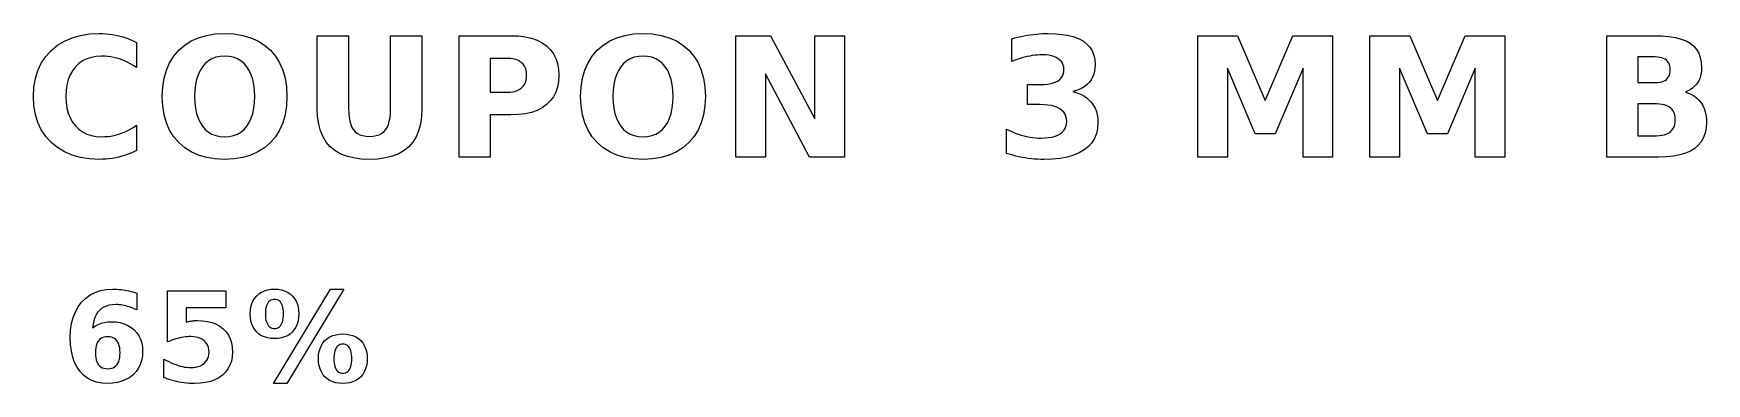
# Model space of a CAD drawing. Header units: millimetres. Extents: x 10 to 256, y 12 to 289.
# Drawn here: x 68.14 to 112.84, y 279.95 to 289.3 of the extents above; entities that cross this region are included whole.
import ezdxf

# ---------------------------------------------------------------- set-up
doc = ezdxf.new("R2010")
doc.units = ezdxf.units.MM
doc.layers.add('ENGRAVE', color=5, linetype='CONTINUOUS')

msp = doc.modelspace()

# ---------------------------------------------------------------- linework, layer by layer
at = {"layer": 'ENGRAVE', "color": 5}
for points in [[(70.5027, 286.0197), (70.4201, 285.9978), (70.3363, 285.9793), (70.2513, 285.9641), (70.1651, 285.9523), (70.0777, 285.9438), (69.989, 285.9388), (69.8992, 285.9371), (69.6387, 285.9496), (69.397, 285.9873), (69.1738, 286.0502), (68.9694, 286.1382), (68.7837, 286.2513), (68.6167, 286.3895), (68.4721, 286.5493), (68.3538, 286.727), (68.2618, 286.9226), (68.1961, 287.1361), (68.1567, 287.3675), (68.1436, 287.6168), (68.1567, 287.8667), (68.1961, 288.0986), (68.2618, 288.3126), (68.3538, 288.5084), (68.4721, 288.6863), (68.6167, 288.8461), (68.7837, 288.9844), (68.9694, 289.0975), (69.1738, 289.1855), (69.397, 289.2483), (69.6387, 289.286), (69.8992, 289.2986), (69.989, 289.2969), (70.0777, 289.2919), (70.1651, 289.2834), (70.2513, 289.2716), (70.3363, 289.2564), (70.4201, 289.2378), (70.5027, 289.216), (70.5843, 289.1908), (70.6647, 289.1624), (70.7441, 289.1308), (70.8224, 289.0959), (70.8997, 289.0577), (70.8997, 288.3872), (70.8224, 288.4376), (70.7456, 288.4834), (70.6691, 288.5244), (70.5929, 288.5608), (70.5172, 288.5924), (70.4418, 288.6194), (70.3659, 288.6419), (70.2886, 288.6603), (70.2101, 288.6747), (70.1302, 288.6849), (70.049, 288.6911), (69.9665, 288.6931), (69.8228, 288.6852), (69.6897, 288.6613), (69.5672, 288.6215), (69.4553, 288.5658), (69.354, 288.4942), (69.2634, 288.4067), (69.1851, 288.3052), (69.1211, 288.1916), (69.0713, 288.066), (69.0357, 287.9283), (69.0144, 287.7785), (69.0073, 287.6168), (69.0144, 287.4556), (69.0357, 287.3064), (69.0713, 287.1692), (69.1211, 287.0438), (69.1851, 286.9304), (69.2634, 286.829), (69.354, 286.7415), (69.4553, 286.6698), (69.5672, 286.6141), (69.6897, 286.5744), (69.8228, 286.5505), (69.9665, 286.5425), (70.049, 286.5446), (70.1302, 286.5507), (70.2101, 286.561), (70.2886, 286.5753), (70.3659, 286.5938), (70.4418, 286.6163), (70.5172, 286.6433), (70.5929, 286.6749), (70.6691, 286.7113), (70.7456, 286.7523), (70.8224, 286.7981), (70.8997, 286.8485), (70.8997, 286.178), (70.8224, 286.1398), (70.7441, 286.1049), (70.6647, 286.0732), (70.5843, 286.0448), (70.5027, 286.0197)], [(74.4737, 288.8516), (74.609, 288.6931), (74.7196, 288.5157), (74.8057, 288.3193), (74.8672, 288.1041), (74.9041, 287.8699), (74.9164, 287.6168), (74.9041, 287.3643), (74.8672, 287.1306), (74.8057, 286.9158), (74.7196, 286.7198), (74.609, 286.5425), (74.4737, 286.3841), (74.3167, 286.2475), (74.1409, 286.1358), (73.9464, 286.0488), (73.733, 285.9867), (73.5008, 285.9495), (73.2497, 285.9371), (72.9994, 285.9495), (72.7676, 285.9867), (72.5545, 286.0488), (72.36, 286.1358), (72.1841, 286.2475), (72.0269, 286.3841), (71.8913, 286.5425), (71.7803, 286.7198), (71.694, 286.9158), (71.6324, 287.1306), (71.5954, 287.3643), (71.5831, 287.6168), (71.5954, 287.8699), (71.6324, 288.1041), (71.694, 288.3193), (71.7803, 288.5157), (71.8913, 288.6931), (72.0269, 288.8516), (72.1841, 288.9882), (72.36, 289.0999), (72.5545, 289.1868), (72.7676, 289.2489), (72.9994, 289.2862), (73.2497, 289.2986), (73.5008, 289.2862), (73.733, 289.2489), (73.9464, 289.1868), (74.1409, 289.0999), (74.3167, 288.9882), (74.4737, 288.8516)], [(76.594, 286.9535), (76.6196, 286.8642), (76.6524, 286.7876), (76.6925, 286.7237), (76.7409, 286.671), (76.7985, 286.6279), (76.8653, 286.5943), (76.9413, 286.5704), (77.0266, 286.556), (77.1211, 286.5512), (77.2162, 286.556), (77.3021, 286.5704), (77.3785, 286.5943), (77.4457, 286.6279), (77.5034, 286.671), (77.5519, 286.7237), (77.592, 286.7876), (77.6248, 286.8642), (77.6503, 286.9535), (77.6686, 287.0555), (77.6795, 287.1703), (77.6832, 287.2977), (77.6832, 289.24), (78.5187, 289.24), (78.5187, 287.2977), (78.5091, 287.0782), (78.4803, 286.8782), (78.4324, 286.6977), (78.3653, 286.5367), (78.279, 286.3953), (78.1736, 286.2734), (78.0485, 286.1707), (77.9033, 286.0866), (77.738, 286.0212), (77.5525, 285.9744), (77.3468, 285.9464), (77.1211, 285.9371), (76.896, 285.9464), (76.6909, 285.9744), (76.5059, 286.0212), (76.3408, 286.0866), (76.1958, 286.1707), (76.0707, 286.2734), (75.9653, 286.3953), (75.8791, 286.5367), (75.812, 286.6977), (75.764, 286.8782), (75.7353, 287.0782), (75.7257, 287.2977), (75.7257, 289.24), (76.5612, 289.24), (76.5612, 287.2977), (76.5648, 287.1703), (76.5758, 287.0555), (76.594, 286.9535)], [(81.7303, 289.0494), (81.8486, 288.9655), (81.9497, 288.8675), (82.0324, 288.7566), (82.0968, 288.6326), (82.1427, 288.4958), (82.1703, 288.346), (82.1795, 288.1832), (82.1703, 288.0197), (82.1427, 287.8693), (82.0968, 287.732), (82.0324, 287.6078), (81.9497, 287.4967), (81.8486, 287.3987), (81.7303, 287.3148), (81.596, 287.2461), (81.4457, 287.1928), (81.2795, 287.1546), (81.0973, 287.1318), (80.8991, 287.1241), (80.3479, 287.1241), (80.3479, 286), (79.5124, 286), (79.5124, 289.24), (80.8991, 289.24), (81.0973, 289.2324), (81.2795, 289.2095), (81.4457, 289.1714), (81.596, 289.118), (81.7303, 289.0494)], [(85.6516, 288.8516), (85.7868, 288.6931), (85.8975, 288.5157), (85.9836, 288.3193), (86.0451, 288.1041), (86.082, 287.8699), (86.0943, 287.6168), (86.082, 287.3643), (86.0451, 287.1306), (85.9836, 286.9158), (85.8975, 286.7198), (85.7868, 286.5425), (85.6516, 286.3841), (85.4946, 286.2475), (85.3188, 286.1358), (85.1242, 286.0488), (84.9108, 285.9867), (84.6786, 285.9495), (84.4276, 285.9371), (84.1772, 285.9495), (83.9455, 285.9867), (83.7323, 286.0488), (83.5378, 286.1358), (83.362, 286.2475), (83.2047, 286.3841), (83.0691, 286.5425), (82.9582, 286.7198), (82.8719, 286.9158), (82.8102, 287.1306), (82.7733, 287.3643), (82.7609, 287.6168), (82.7733, 287.8699), (82.8102, 288.1041), (82.8719, 288.3193), (82.9582, 288.5157), (83.0691, 288.6931), (83.2047, 288.8516), (83.362, 288.9882), (83.5378, 289.0999), (83.7323, 289.1868), (83.9455, 289.2489), (84.1772, 289.2862), (84.4276, 289.2986), (84.6786, 289.2862), (84.9108, 289.2489), (85.1242, 289.1868), (85.3188, 289.0999), (85.4946, 288.9882), (85.6516, 288.8516)], [(89.8072, 286), (88.874, 286), (87.6957, 288.2222), (87.6957, 286), (86.9036, 286), (86.9036, 289.24), (87.8367, 289.24), (89.0151, 287.0178), (89.0151, 289.24), (89.8072, 289.24), (89.8072, 286)], [(96.3503, 287.5192), (96.4115, 287.4529), (96.4636, 287.3799), (96.5061, 287.3006), (96.5393, 287.215), (96.5629, 287.123), (96.5771, 287.0248), (96.5819, 286.9201), (96.5716, 286.766), (96.5409, 286.6246), (96.4896, 286.4961), (96.4179, 286.3805), (96.3257, 286.2777), (96.2129, 286.1877), (96.0806, 286.1111), (95.9294, 286.0485), (95.7594, 285.9997), (95.5706, 285.9649), (95.363, 285.944), (95.1365, 285.9371), (95.0533, 285.9382), (94.97, 285.9415), (94.8867, 285.9471), (94.8033, 285.9549), (94.7198, 285.9649), (94.6363, 285.9772), (94.5529, 285.9917), (94.4698, 286.0084), (94.387, 286.0274), (94.3045, 286.0486), (94.2223, 286.072), (94.1405, 286.0977), (94.1405, 286.7422), (94.2185, 286.7047), (94.2963, 286.6705), (94.374, 286.6394), (94.4515, 286.6115), (94.5288, 286.5868), (94.6059, 286.5653), (94.6828, 286.5471), (94.7592, 286.5322), (94.8352, 286.5206), (94.9107, 286.5123), (94.9859, 286.5073), (95.0606, 286.5056), (95.167, 286.5088), (95.2647, 286.5184), (95.3538, 286.5344), (95.4343, 286.5568), (95.5062, 286.5855), (95.5695, 286.6207), (95.6235, 286.6618), (95.6677, 286.7084), (95.7021, 286.7606), (95.7267, 286.8184), (95.7414, 286.8817), (95.7464, 286.9505), (95.7413, 287.0213), (95.7262, 287.0862), (95.7011, 287.145), (95.6658, 287.1979), (95.6205, 287.2448), (95.5651, 287.2858), (95.5, 287.3206), (95.4252, 287.3491), (95.3408, 287.3713), (95.2469, 287.3871), (95.1433, 287.3966), (95.0302, 287.3997), (94.696, 287.3997), (94.696, 287.9379), (95.0476, 287.9379), (95.148, 287.9407), (95.2395, 287.9489), (95.3221, 287.9626), (95.3958, 287.9818), (95.4605, 288.0065), (95.5163, 288.0367), (95.5634, 288.0725), (95.6019, 288.114), (95.6319, 288.1612), (95.6533, 288.2141), (95.6661, 288.2728), (95.6704, 288.3372), (95.6662, 288.3971), (95.6538, 288.4523), (95.633, 288.5027), (95.6038, 288.5485), (95.5664, 288.5895), (95.5207, 288.6259), (95.4673, 288.657), (95.4071, 288.6825), (95.34, 288.7024), (95.266, 288.7165), (95.1852, 288.725), (95.0975, 288.7279), (95.0301, 288.7266), (94.9625, 288.7228), (94.8946, 288.7165), (94.8265, 288.7076), (94.7581, 288.6962), (94.6895, 288.6823), (94.6208, 288.6659), (94.5523, 288.6471), (94.4839, 288.6259), (94.4156, 288.6022), (94.3474, 288.5762), (94.2793, 288.5477), (94.2793, 289.1597), (94.3617, 289.1819), (94.4438, 289.2022), (94.5257, 289.2205), (94.6073, 289.2369), (94.6887, 289.2514), (94.7698, 289.2639), (94.8506, 289.2745), (94.9309, 289.2832), (95.0107, 289.2899), (95.09, 289.2948), (95.1689, 289.2976), (95.2472, 289.2986), (95.4489, 289.2929), (95.6329, 289.2756), (95.7993, 289.2468), (95.9479, 289.2065), (96.079, 289.1547), (96.1923, 289.0914), (96.2881, 289.0165), (96.3665, 288.9299), (96.4275, 288.8318), (96.4711, 288.722), (96.4972, 288.6005), (96.5059, 288.4674), (96.5017, 288.3755), (96.4893, 288.2894), (96.4685, 288.2089), (96.4394, 288.1342), (96.4019, 288.0652), (96.3562, 288.002), (96.3023, 287.9445), (96.2404, 287.8931), (96.1706, 287.8476), (96.0929, 287.8081), (96.0071, 287.7745), (95.9135, 287.747), (96.0183, 287.7153), (96.1144, 287.6767), (96.2018, 287.6311), (96.2804, 287.5787), (96.3503, 287.5192)], [(102.851, 286), (102.0611, 286), (102.0611, 288.3698), (101.3146, 286.6228), (100.7851, 286.6228), (100.0385, 288.3698), (100.0385, 286), (99.2464, 286), (99.2464, 289.24), (100.3098, 289.24), (101.0477, 287.5061), (101.7898, 289.24), (102.851, 289.24), (102.851, 286)], [(107.4516, 286), (106.6616, 286), (106.6616, 288.3698), (105.9151, 286.6228), (105.3856, 286.6228), (104.6391, 288.3698), (104.6391, 286), (103.847, 286), (103.847, 289.24), (104.9103, 289.24), (105.6482, 287.5061), (106.3904, 289.24), (107.4516, 289.24), (107.4516, 286)], [(112.7372, 287.3725), (112.7741, 287.2944), (112.8028, 287.2109), (112.8233, 287.1222), (112.8356, 287.0282), (112.8397, 286.9288), (112.8309, 286.7792), (112.8045, 286.6428), (112.7605, 286.5197), (112.6989, 286.4099), (112.6196, 286.3133), (112.5228, 286.23), (112.4081, 286.1597), (112.275, 286.1022), (112.1235, 286.0575), (111.9538, 286.0256), (111.7657, 286.0064), (111.5593, 286), (110.1726, 286), (110.1726, 289.24), (111.4269, 289.24), (111.6415, 289.2344), (111.8355, 289.2174), (112.0088, 289.189), (112.1614, 289.1494), (112.2933, 289.0984), (112.4046, 289.036), (112.4971, 288.9612), (112.5727, 288.8728), (112.6316, 288.7707), (112.6737, 288.655), (112.6989, 288.5257), (112.7073, 288.3828), (112.7042, 288.3059), (112.695, 288.233), (112.6796, 288.1639), (112.6581, 288.0988), (112.6304, 288.0375), (112.5966, 287.9803), (112.5569, 287.9273), (112.5117, 287.8791), (112.461, 287.8357), (112.4047, 287.797), (112.3428, 287.7631), (112.2754, 287.7339), (112.3618, 287.7042), (112.4413, 287.6671), (112.5141, 287.6227), (112.5802, 287.5709), (112.6395, 287.5118), (112.6921, 287.4453), (112.7372, 287.3725)], [(72.6573, 288.411), (72.593, 288.3106), (72.5403, 288.1974), (72.4994, 288.0714), (72.4702, 287.9326), (72.4526, 287.7811), (72.4468, 287.6168), (72.4526, 287.4531), (72.4702, 287.3021), (72.4994, 287.1637), (72.5403, 287.038), (72.593, 286.925), (72.6573, 286.8247), (72.7322, 286.7385), (72.8167, 286.6679), (72.9107, 286.6131), (73.0142, 286.5739), (73.1272, 286.5504), (73.2497, 286.5425), (73.373, 286.5504), (73.4865, 286.5739), (73.5905, 286.6131), (73.6847, 286.6679), (73.7694, 286.7385), (73.8444, 286.8247), (73.9087, 286.925), (73.9613, 287.038), (74.0022, 287.1637), (74.0315, 287.3021), (74.049, 287.4531), (74.0549, 287.6168), (74.049, 287.7811), (74.0315, 287.9326), (74.0022, 288.0714), (73.9613, 288.1974), (73.9087, 288.3106), (73.8444, 288.411), (73.7694, 288.4972), (73.6847, 288.5678), (73.5905, 288.6226), (73.4865, 288.6618), (73.373, 288.6853), (73.2497, 288.6931), (73.1272, 288.6853), (73.0142, 288.6618), (72.9107, 288.6226), (72.8167, 288.5678), (72.7322, 288.4972), (72.6573, 288.411)], [(81.085, 287.7822), (81.1384, 287.8117), (81.1856, 287.8479), (81.226, 287.89), (81.2591, 287.9377), (81.2849, 287.9908), (81.3033, 288.0495), (81.3143, 288.1136), (81.318, 288.1832), (81.3143, 288.2527), (81.3033, 288.3167), (81.2849, 288.3752), (81.2591, 288.4281), (81.226, 288.4755), (81.1856, 288.5174), (81.1384, 288.5532), (81.085, 288.5825), (81.0255, 288.6053), (80.9599, 288.6215), (80.8881, 288.6313), (80.8102, 288.6345), (80.3479, 288.6345), (80.3479, 287.7296), (80.8102, 287.7296), (80.8881, 287.7329), (80.9599, 287.7427), (81.0255, 287.7592), (81.085, 287.7822)], [(83.8352, 288.411), (83.7708, 288.3106), (83.7182, 288.1974), (83.6773, 288.0714), (83.648, 287.9326), (83.6305, 287.7811), (83.6247, 287.6168), (83.6305, 287.4531), (83.648, 287.3021), (83.6773, 287.1637), (83.7182, 287.038), (83.7708, 286.925), (83.8352, 286.8247), (83.9101, 286.7385), (83.9945, 286.6679), (84.0885, 286.6131), (84.192, 286.5739), (84.3051, 286.5504), (84.4276, 286.5425), (84.5508, 286.5504), (84.6644, 286.5739), (84.7683, 286.6131), (84.8626, 286.6679), (84.9472, 286.7385), (85.0222, 286.8247), (85.0865, 286.925), (85.1392, 287.038), (85.1801, 287.1637), (85.2093, 287.3021), (85.2269, 287.4531), (85.2327, 287.6168), (85.2269, 287.7811), (85.2093, 287.9326), (85.1801, 288.0714), (85.1392, 288.1974), (85.0865, 288.3106), (85.0222, 288.411), (84.9472, 288.4972), (84.8626, 288.5678), (84.7683, 288.6226), (84.6644, 288.6618), (84.5508, 288.6853), (84.4276, 288.6931), (84.3051, 288.6853), (84.192, 288.6618), (84.0885, 288.6226), (83.9945, 288.5678), (83.9101, 288.4972), (83.8352, 288.411)], [(111.7698, 288.0725), (111.801, 288.1037), (111.8265, 288.1395), (111.8463, 288.1799), (111.8605, 288.2249), (111.869, 288.2744), (111.8718, 288.3286), (111.869, 288.3821), (111.8605, 288.4312), (111.8463, 288.4759), (111.8265, 288.5162), (111.801, 288.5521), (111.7698, 288.5836), (111.7331, 288.6104), (111.6912, 288.6324), (111.6439, 288.6495), (111.5914, 288.6617), (111.5335, 288.669), (111.4703, 288.6714), (111.0081, 288.6714), (111.0081, 287.9857), (111.4703, 287.9857), (111.5335, 287.9881), (111.5914, 287.9953), (111.6439, 288.0074), (111.6912, 288.0243), (111.7331, 288.046), (111.7698, 288.0725)], [(111.916, 286.7134), (111.9477, 286.7579), (111.9724, 286.8084), (111.9901, 286.8649), (112.0006, 286.9275), (112.0042, 286.9961), (112.0007, 287.0633), (111.9902, 287.1247), (111.9727, 287.1803), (111.9482, 287.23), (111.9168, 287.2738), (111.8783, 287.3118), (111.8328, 287.344), (111.7802, 287.3703), (111.7204, 287.3908), (111.6536, 287.4054), (111.5796, 287.4142), (111.4985, 287.4171), (111.0081, 287.4171), (111.0081, 286.5686), (111.4985, 286.5686), (111.579, 286.5715), (111.6525, 286.5804), (111.7191, 286.5952), (111.7787, 286.6158), (111.8314, 286.6424), (111.8772, 286.6749), (111.916, 286.7134)], [(70.6562, 282.0128), (70.6101, 282.0256), (70.5647, 282.0362), (70.5197, 282.045), (70.475, 282.0518), (70.4307, 282.0567), (70.3867, 282.0596), (70.3432, 282.0605), (70.2533, 282.0562), (70.1703, 282.0433), (70.0941, 282.0217), (70.0249, 281.9915), (69.9625, 281.9526), (69.907, 281.9051), (69.8585, 281.8491), (69.8173, 281.7848), (69.7833, 281.712), (69.7565, 281.6309), (69.737, 281.5415), (69.7247, 281.4437), (69.761, 281.4692), (69.7983, 281.4924), (69.8366, 281.5135), (69.8759, 281.5323), (69.9161, 281.5489), (69.9574, 281.5633), (69.9998, 281.5755), (70.0435, 281.5855), (70.0884, 281.5932), (70.1346, 281.5988), (70.1821, 281.6021), (70.2309, 281.6032), (70.3511, 281.5971), (70.4633, 281.579), (70.5676, 281.5487), (70.6638, 281.5063), (70.752, 281.4517), (70.8323, 281.3851), (70.9021, 281.3086), (70.9593, 281.2247), (71.0038, 281.1332), (71.0355, 281.0343), (71.0546, 280.9278), (71.0609, 280.8138), (71.0538, 280.6879), (71.0325, 280.5707), (70.9971, 280.462), (70.9474, 280.3621), (70.8835, 280.2707), (70.8054, 280.188), (70.7154, 280.1161), (70.6157, 280.0573), (70.5063, 280.0116), (70.3873, 279.9789), (70.2586, 279.9593), (70.1202, 279.9528), (69.9682, 279.9617), (69.8282, 279.9883), (69.7001, 280.0328), (69.5838, 280.0949), (69.4794, 280.1749), (69.3869, 280.2726), (69.3076, 280.3867), (69.2427, 280.5156), (69.1922, 280.6594), (69.1562, 280.8181), (69.1346, 280.9916), (69.1273, 281.18), (69.1358, 281.3736), (69.1611, 281.5528), (69.2032, 281.7177), (69.2623, 281.8683), (69.3381, 282.0046), (69.4309, 282.1265), (69.5383, 282.2316), (69.6583, 282.3177), (69.7908, 282.3846), (69.9358, 282.4325), (70.0933, 282.4611), (70.2634, 282.4707), (70.319, 282.47), (70.3741, 282.4678), (70.4286, 282.4642), (70.4826, 282.4591), (70.536, 282.4526), (70.5889, 282.4447), (70.6415, 282.4353), (70.6938, 282.4244), (70.746, 282.4121), (70.798, 282.3984), (70.8498, 282.3832), (70.9014, 282.3665), (70.9014, 281.9173), (70.8504, 281.9407), (70.8003, 281.9619), (70.7513, 281.981), (70.7032, 281.998), (70.6562, 282.0128)], [(72.2262, 281.5934), (72.2501, 281.5997), (72.274, 281.6055), (72.298, 281.6107), (72.322, 281.6155), (72.3461, 281.6198), (72.3702, 281.6235), (72.3945, 281.6268), (72.4191, 281.6294), (72.4441, 281.6315), (72.4693, 281.6329), (72.4949, 281.6338), (72.5208, 281.6341), (72.6634, 281.6279), (72.7951, 281.6094), (72.9159, 281.5786), (73.0257, 281.5354), (73.1246, 281.4798), (73.2125, 281.4119), (73.2881, 281.333), (73.3499, 281.2444), (73.398, 281.146), (73.4324, 281.038), (73.453, 280.9202), (73.4599, 280.7926), (73.4524, 280.6661), (73.43, 280.549), (73.3926, 280.4415), (73.3402, 280.3434), (73.2728, 280.2549), (73.1905, 280.1758), (73.0949, 280.1076), (72.9877, 280.0519), (72.8689, 280.0085), (72.7384, 279.9776), (72.5963, 279.959), (72.4426, 279.9528), (72.3739, 279.9539), (72.3053, 279.9572), (72.237, 279.9628), (72.1688, 279.9705), (72.101, 279.9805), (72.0333, 279.9927), (71.9658, 280.0071), (71.8985, 280.0239), (71.8313, 280.0429), (71.7642, 280.0643), (71.6973, 280.088), (71.6305, 280.1139), (71.6305, 280.6071), (71.6961, 280.5707), (71.7606, 280.5375), (71.824, 280.5074), (71.8862, 280.4805), (71.9473, 280.4568), (72.0073, 280.4362), (72.0661, 280.4188), (72.1238, 280.4046), (72.1804, 280.3935), (72.2358, 280.3856), (72.2902, 280.3808), (72.3434, 280.3792), (72.4166, 280.3823), (72.4845, 280.3916), (72.547, 280.4071), (72.6041, 280.4288), (72.6559, 280.4567), (72.7022, 280.4907), (72.7423, 280.5301), (72.775, 280.5738), (72.8005, 280.6219), (72.8187, 280.6745), (72.8296, 280.7314), (72.8333, 280.7926), (72.8296, 280.8544), (72.8187, 280.9116), (72.8005, 280.9644), (72.775, 281.0126), (72.7423, 281.0562), (72.7022, 281.0954), (72.6559, 281.1292), (72.6041, 281.1569), (72.547, 281.1784), (72.4845, 281.1938), (72.4166, 281.203), (72.3434, 281.2061), (72.2978, 281.2051), (72.2513, 281.2022), (72.2038, 281.1973), (72.1553, 281.1905), (72.1058, 281.1818), (72.0553, 281.1711), (72.0036, 281.1583), (71.9507, 281.1435), (71.8966, 281.1265), (71.8412, 281.1074), (71.7845, 281.0862), (71.7265, 281.0628), (71.7265, 282.43), (73.2841, 282.43), (73.2841, 281.9694), (72.2262, 281.9694), (72.2262, 281.5934)], [(75.1552, 282.1651), (75.1889, 282.088), (75.213, 282.0037), (75.2274, 281.9121), (75.2322, 281.8132), (75.2274, 281.7142), (75.213, 281.6225), (75.1889, 281.5381), (75.1552, 281.4609), (75.1119, 281.3909), (75.0589, 281.3281), (74.9975, 281.2739), (74.9289, 281.2296), (74.8532, 281.1951), (74.7703, 281.1704), (74.6801, 281.1556), (74.5828, 281.1507), (74.4855, 281.1556), (74.3954, 281.1704), (74.3124, 281.1951), (74.2367, 281.2296), (74.1681, 281.2739), (74.1067, 281.3281), (74.0538, 281.3909), (74.0104, 281.4609), (73.9767, 281.5381), (73.9527, 281.6225), (73.9382, 281.7142), (73.9334, 281.8132), (73.9382, 281.9121), (73.9527, 282.0037), (73.9767, 282.088), (74.0104, 282.1651), (74.0538, 282.2349), (74.1067, 282.2974), (74.1681, 282.3513), (74.2367, 282.3955), (74.3124, 282.4298), (74.3954, 282.4543), (74.4855, 282.4691), (74.5828, 282.474), (74.6801, 282.4691), (74.7703, 282.4543), (74.8532, 282.4298), (74.9289, 282.3955), (74.9975, 282.3513), (75.0589, 282.2974), (75.1119, 282.2349), (75.1552, 282.1651)], [(74.3828, 282.0636), (74.3669, 282.0229), (74.3545, 281.9775), (74.3457, 281.9274), (74.3404, 281.8726), (74.3387, 281.8132), (74.3404, 281.7531), (74.3457, 281.6979), (74.3545, 281.6473), (74.3669, 281.6016), (74.3828, 281.5605), (74.4021, 281.5243), (74.4248, 281.4932), (74.4504, 281.4677), (74.4791, 281.448), (74.5107, 281.4338), (74.5452, 281.4254), (74.5828, 281.4225), (74.6204, 281.4254), (74.6549, 281.4338), (74.6864, 281.448), (74.7148, 281.4677), (74.7403, 281.4932), (74.7627, 281.5243), (74.7818, 281.5605), (74.7975, 281.6016), (74.8097, 281.6473), (74.8184, 281.6979), (74.8236, 281.7531), (74.8253, 281.8132), (74.8236, 281.8726), (74.8183, 281.9274), (74.8095, 281.9775), (74.7971, 282.0229), (74.7812, 282.0636), (74.7618, 282.0996), (74.7392, 282.1304), (74.7137, 282.1557), (74.6854, 282.1753), (74.6541, 282.1893), (74.6199, 282.1977), (74.5828, 282.2005), (74.5452, 282.1977), (74.5107, 282.1893), (74.4791, 282.1753), (74.4504, 282.1557), (74.4248, 282.1304), (74.4021, 282.0996), (74.3828, 282.0636)], [(74.9165, 279.9528), (74.5568, 279.9528), (76.0753, 282.474), (76.4367, 282.474), (74.9165, 279.9528)], [(69.8801, 281.0929), (69.855, 281.0544), (69.8344, 281.01), (69.8185, 280.9597), (69.807, 280.9034), (69.8002, 280.8412), (69.7979, 280.7731), (69.8002, 280.705), (69.807, 280.6428), (69.8185, 280.5865), (69.8344, 280.5362), (69.855, 280.4918), (69.8801, 280.4533), (69.9098, 280.4207), (69.944, 280.3941), (69.9829, 280.3733), (70.0262, 280.3585), (70.0742, 280.3496), (70.1267, 280.3467), (70.1797, 280.3496), (70.2281, 280.3585), (70.2718, 280.3733), (70.3108, 280.3941), (70.3452, 280.4207), (70.3749, 280.4533), (70.4, 280.4918), (70.4206, 280.5362), (70.4365, 280.5865), (70.448, 280.6428), (70.4548, 280.705), (70.4571, 280.7731), (70.4548, 280.8412), (70.448, 280.9034), (70.4365, 280.9597), (70.4206, 281.01), (70.4, 281.0544), (70.3749, 281.0929), (70.3452, 281.1255), (70.3108, 281.1522), (70.2718, 281.1729), (70.2281, 281.1877), (70.1797, 281.1966), (70.1267, 281.1995), (70.0742, 281.1966), (70.0262, 281.1877), (69.9829, 281.1729), (69.944, 281.1522), (69.9098, 281.1255), (69.8801, 281.0929)], [(76.9826, 280.9684), (77.0165, 280.8915), (77.0407, 280.8073), (77.0552, 280.7157), (77.06, 280.6169), (77.0552, 280.5179), (77.0407, 280.4262), (77.0165, 280.3416), (76.9826, 280.2642), (76.9391, 280.194), (76.8859, 280.131), (76.8242, 280.0766), (76.7555, 280.032), (76.6796, 279.9974), (76.5965, 279.9726), (76.5063, 279.9578), (76.409, 279.9528), (76.3116, 279.9578), (76.2214, 279.9726), (76.1382, 279.9974), (76.0621, 280.032), (75.9932, 280.0766), (75.9313, 280.131), (75.8778, 280.194), (75.8341, 280.2642), (75.8001, 280.3416), (75.7758, 280.4262), (75.7612, 280.5179), (75.7563, 280.6169), (75.7612, 280.7153), (75.7758, 280.8065), (75.8001, 280.8905), (75.8341, 280.9673), (75.8778, 281.037), (75.9313, 281.0994), (75.9932, 281.1534), (76.0621, 281.1976), (76.1382, 281.2319), (76.2214, 281.2564), (76.3116, 281.2711), (76.409, 281.276), (76.5063, 281.2712), (76.5965, 281.2565), (76.6796, 281.2321), (76.7555, 281.1979), (76.8242, 281.154), (76.8859, 281.1003), (76.9391, 281.038), (76.9826, 280.9684)], [(76.2299, 280.9025), (76.2106, 280.8668), (76.1947, 280.8263), (76.1823, 280.781), (76.1735, 280.7311), (76.1682, 280.6763), (76.1665, 280.6169), (76.1682, 280.5569), (76.1734, 280.5018), (76.1821, 280.4515), (76.1943, 280.406), (76.21, 280.3654), (76.2291, 280.3296), (76.2515, 280.299), (76.277, 280.274), (76.3054, 280.2545), (76.3369, 280.2406), (76.3714, 280.2323), (76.409, 280.2295), (76.4465, 280.2323), (76.481, 280.2406), (76.5123, 280.2545), (76.5406, 280.274), (76.5659, 280.299), (76.588, 280.3296), (76.6069, 280.3654), (76.6224, 280.406), (76.6344, 280.4515), (76.643, 280.5018), (76.6482, 280.5569), (76.6499, 280.6169), (76.6481, 280.6763), (76.6429, 280.7311), (76.6342, 280.781), (76.622, 280.8263), (76.6064, 280.8668), (76.5872, 280.9025), (76.5649, 280.9331), (76.5396, 280.9581), (76.5113, 280.9776), (76.4801, 280.9915), (76.446, 280.9998), (76.409, 281.0026), (76.3719, 280.9998), (76.3377, 280.9915), (76.3064, 280.9776), (76.2781, 280.9581), (76.2526, 280.9331), (76.2299, 280.9025)]]:
    msp.add_lwpolyline(points, close=True, dxfattribs=at)

doc.saveas('drawing.dxf')
